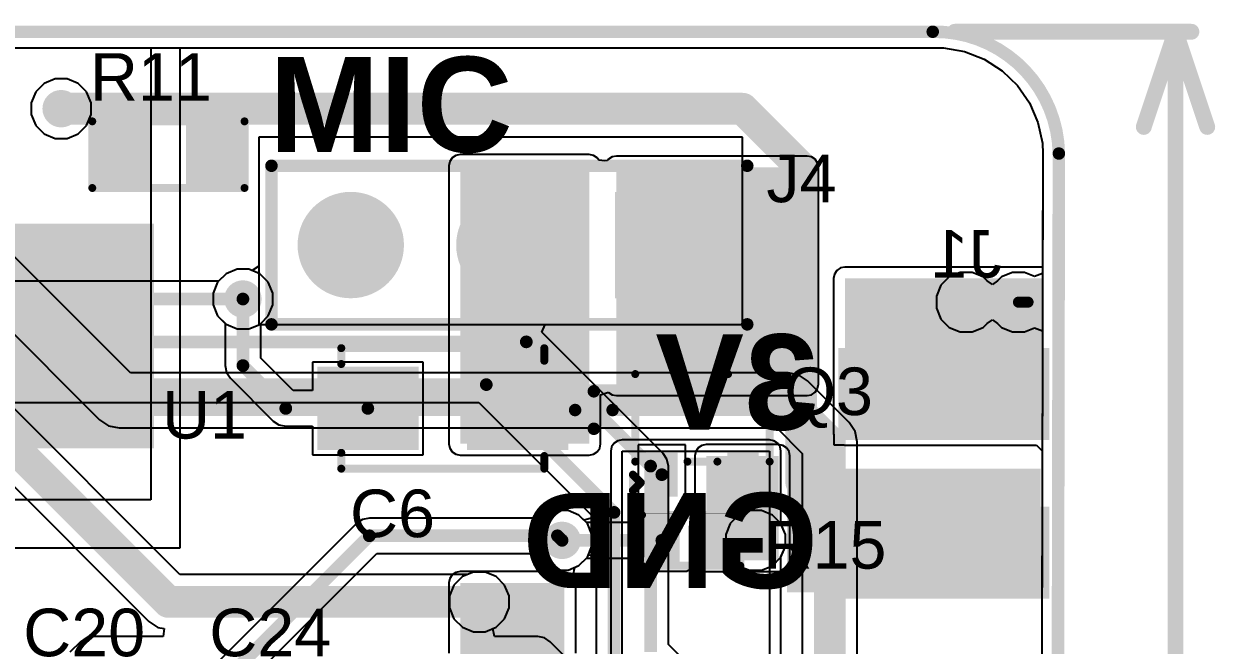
# Model space of a CAD drawing. Header units: inches. Extents: x -3 to 128, y -12 to 41.
# Drawn here: x 108.5 to 127.58, y 29.93 to 39.88 of the extents above; entities that cross this region are included whole.
import ezdxf

# ---------------------------------------------------------------- set-up
doc = ezdxf.new("R2010")
doc.units = ezdxf.units.IN
for name, color, linetype in [('Board Cutout', 216, 'Continuous'), ('Bottom Layer', 5, 'Continuous'), ('Bottom Overlay', 54, 'Continuous'), ('Bottom Paste', 16, 'Continuous'), ('Bottom Solder', 6, 'Continuous'), ('Dimension', 6, 'Continuous'), ('Layer 1', 16, 'Continuous'), ('Layer 2', 76, 'Continuous'), ('Multi-Layer', 9, 'Continuous'), ('Pad Holes', 156, 'Continuous'), ('Top Layer', 1, 'Continuous'), ('Top Overlay', 2, 'Continuous'), ('Top Paste', 8, 'Continuous'), ('Top Solder', 216, 'Continuous'), ('Via Holes', 16, 'Continuous')]:
    doc.layers.add(name, color=color, linetype=linetype)
doc.styles.add('Arial', font='', dxfattribs={"height": 0.2})
doc.styles.add('Arial_Bold', font='', dxfattribs={"height": 0.2})
doc.styles.get('Arial').set_extended_font_data('Arial')
doc.styles.get('Arial_Bold').set_extended_font_data('Arial', bold=True)

msp = doc.modelspace()

# ---------------------------------------------------------------- hatches: boundary and pattern name
at = {"layer": 'Bottom Layer'}
h = msp.add_hatch(color=5, dxfattribs=at)
edge = h.paths.add_edge_path()
edge.add_arc((109.102, 38.518), 0.3, 0, 360)
h = msp.add_hatch(color=5, dxfattribs=at)
edge = h.paths.add_edge_path()
edge.add_arc((113.74, 36.334), 0.75, 0, 360)
h = msp.add_hatch(color=5, dxfattribs=at)
edge = h.paths.add_edge_path()
edge.add_arc((116.28, 36.334), 0.75, 0, 360)
for points in [[(119.57, 35.584), (118.07, 35.584), (118.07, 37.084), (119.57, 37.084)], [(121.653, 33.311), (124.828, 33.311), (124.828, 35.801), (121.653, 35.801)], [(124.828, 34.581), (124.828, 33.311), (121.653, 33.311), (121.653, 34.581)], [(120.725, 30.771), (124.789, 30.771), (124.789, 32.753), (120.725, 32.753)], [(124.828, 32.041), (124.828, 30.771), (121.653, 30.771), (121.653, 32.041)]]:
    msp.add_hatch(color=5, dxfattribs=at).paths.add_polyline_path(points)
h = msp.add_hatch(color=5, dxfattribs=at)
edge = h.paths.add_edge_path()
edge.add_arc((112.013, 35.47), 0.3, 0, 360)
h = msp.add_hatch(color=5, dxfattribs=at)
edge = h.paths.add_edge_path()
edge.add_arc((123.596, 35.42), 0.3, 0, 360)
h = msp.add_hatch(color=5, dxfattribs=at)
edge = h.paths.add_edge_path()
edge.add_arc((124.434, 35.42), 0.3, 0, 360)
h = msp.add_hatch(color=5, dxfattribs=at)
edge = h.paths.add_edge_path()
edge.add_arc((117.124, 31.605), 0.3, 0, 360)
h = msp.add_hatch(color=5, dxfattribs=at)
edge = h.paths.add_edge_path()
edge.add_arc((120.222, 31.604), 0.3, 0, 360)
h = msp.add_hatch(color=5, dxfattribs=at)
edge = h.paths.add_edge_path()
edge.add_arc((115.798, 30.619), 0.3, 0, 360)
at = {"layer": 'Bottom Paste'}
for points in [[(124.828, 34.581), (124.828, 33.311), (121.653, 33.311), (121.653, 34.581)], [(124.828, 32.041), (124.828, 30.771), (121.653, 30.771), (121.653, 32.041)]]:
    msp.add_hatch(color=16, dxfattribs=at).paths.add_polyline_path(points)
at = {"layer": 'Bottom Solder'}
h = msp.add_hatch(color=6, dxfattribs=at)
edge = h.paths.add_edge_path()
edge.add_arc((113.74, 36.334), 0.852, 0, 360)
h = msp.add_hatch(color=6, dxfattribs=at)
edge = h.paths.add_edge_path()
edge.add_arc((116.28, 36.334), 0.852, 0, 360)
for points in [[(119.672, 35.482), (117.969, 35.482), (117.969, 37.186), (119.672, 37.186)], [(124.929, 34.683), (124.929, 33.21), (121.551, 33.21), (121.551, 34.683)], [(124.929, 32.143), (124.929, 30.67), (121.551, 30.67), (121.551, 32.143)]]:
    msp.add_hatch(color=6, dxfattribs=at).paths.add_polyline_path(points)
at = {"layer": 'Layer 1'}
h = msp.add_hatch(color=16, dxfattribs=at)
edge = h.paths.add_edge_path()
edge.add_arc((109.102, 38.518), 0.3, 0, 360)
h = msp.add_hatch(color=16, dxfattribs=at)
edge = h.paths.add_edge_path()
edge.add_arc((113.74, 36.334), 0.75, 0, 360)
h = msp.add_hatch(color=16, dxfattribs=at)
edge = h.paths.add_edge_path()
edge.add_arc((116.28, 36.334), 0.75, 0, 360)
msp.add_hatch(color=16, dxfattribs=at).paths.add_polyline_path([(119.57, 35.584), (118.07, 35.584), (118.07, 37.084), (119.57, 37.084)])
h = msp.add_hatch(color=16, dxfattribs=at)
edge = h.paths.add_edge_path()
edge.add_arc((112.013, 35.47), 0.3, 0, 360)
h = msp.add_hatch(color=16, dxfattribs=at)
edge = h.paths.add_edge_path()
edge.add_arc((123.596, 35.42), 0.3, 0, 360)
h = msp.add_hatch(color=16, dxfattribs=at)
edge = h.paths.add_edge_path()
edge.add_arc((124.434, 35.42), 0.3, 0, 360)
h = msp.add_hatch(color=16, dxfattribs=at)
edge = h.paths.add_edge_path()
edge.add_arc((117.124, 31.605), 0.3, 0, 360)
h = msp.add_hatch(color=16, dxfattribs=at)
edge = h.paths.add_edge_path()
edge.add_arc((120.222, 31.604), 0.3, 0, 360)
h = msp.add_hatch(color=16, dxfattribs=at)
edge = h.paths.add_edge_path()
edge.add_arc((115.798, 30.619), 0.3, 0, 360)
at = {"layer": 'Layer 2'}
h = msp.add_hatch(color=76, dxfattribs=at)
edge = h.paths.add_edge_path()
edge.add_arc((109.102, 38.518), 0.3, 0, 360)
h = msp.add_hatch(color=76, dxfattribs=at)
edge = h.paths.add_edge_path()
edge.add_arc((113.74, 36.334), 0.75, 0, 360)
h = msp.add_hatch(color=76, dxfattribs=at)
edge = h.paths.add_edge_path()
edge.add_arc((116.28, 36.334), 0.75, 0, 360)
msp.add_hatch(color=76, dxfattribs=at).paths.add_polyline_path([(119.57, 35.584), (118.07, 35.584), (118.07, 37.084), (119.57, 37.084)])
h = msp.add_hatch(color=76, dxfattribs=at)
edge = h.paths.add_edge_path()
edge.add_arc((112.013, 35.47), 0.3, 0, 360)
h = msp.add_hatch(color=76, dxfattribs=at)
edge = h.paths.add_edge_path()
edge.add_arc((123.596, 35.42), 0.3, 0, 360)
h = msp.add_hatch(color=76, dxfattribs=at)
edge = h.paths.add_edge_path()
edge.add_arc((124.434, 35.42), 0.3, 0, 360)
h = msp.add_hatch(color=76, dxfattribs=at)
edge = h.paths.add_edge_path()
edge.add_arc((117.124, 31.605), 0.3, 0, 360)
h = msp.add_hatch(color=76, dxfattribs=at)
edge = h.paths.add_edge_path()
edge.add_arc((120.222, 31.604), 0.3, 0, 360)
h = msp.add_hatch(color=76, dxfattribs=at)
edge = h.paths.add_edge_path()
edge.add_arc((115.798, 30.619), 0.3, 0, 360)
at = {"layer": 'Multi-Layer'}
h = msp.add_hatch(color=9, dxfattribs=at)
edge = h.paths.add_edge_path()
edge.add_arc((113.74, 36.334), 0.75, 0, 360)
h = msp.add_hatch(color=9, dxfattribs=at)
edge = h.paths.add_edge_path()
edge.add_arc((116.28, 36.334), 0.75, 0, 360)
msp.add_hatch(color=9, dxfattribs=at).paths.add_polyline_path([(119.57, 35.584), (118.07, 35.584), (118.07, 37.084), (119.57, 37.084)])
at = {"layer": 'Pad Holes'}
h = msp.add_hatch(color=7, dxfattribs=at)
edge = h.paths.add_edge_path()
edge.add_arc((113.74, 36.334), 0.45, 0, 360)
h = msp.add_hatch(color=7, dxfattribs=at)
edge = h.paths.add_edge_path()
edge.add_arc((116.28, 36.334), 0.45, 0, 360)
h = msp.add_hatch(color=7, dxfattribs=at)
edge = h.paths.add_edge_path()
edge.add_arc((118.82, 36.334), 0.45, 0, 360)
at = {"layer": 'Top Layer'}
h = msp.add_hatch(color=1, dxfattribs=at)
edge = h.paths.add_edge_path()
edge.add_arc((109.102, 38.518), 0.3, 0, 360)
for points in [[(110.438, 38.226), (110.438, 37.337), (109.676, 37.337), (109.676, 38.226)], [(111.962, 38.226), (111.962, 37.337), (111.2, 37.337), (111.2, 38.226)], [(115.493, 33.153), (117.56, 33.153), (117.56, 37.604), (115.493, 37.604)], [(117.994, 34.104), (121.048, 34.104), (121.048, 37.579), (117.994, 37.579)], [(119.57, 35.584), (118.07, 35.584), (118.07, 37.084), (119.57, 37.084)], [(108.338, 33.129), (108.338, 36.629), (110.538, 36.629), (110.538, 33.129)], [(119.572, 34.777), (119.572, 34.177), (119.172, 34.177), (119.172, 34.777)], [(114.724, 33.153), (113.304, 33.153), (113.304, 34.283), (114.724, 34.283)], [(117.124, 33.153), (115.704, 33.153), (115.704, 34.283), (117.124, 34.283)], [(118.922, 32.957), (118.922, 32.357), (118.522, 32.357), (118.522, 32.957)], [(119.433, 31.287), (120.591, 31.287), (120.591, 32.957), (119.433, 32.957)], [(120.222, 32.957), (120.222, 32.357), (119.822, 32.357), (119.822, 32.957)], [(118.951, 31.922), (118.951, 31.287), (118.493, 31.287), (118.493, 31.922)], [(119.89, 31.922), (119.89, 31.287), (119.433, 31.287), (119.433, 31.922)], [(115.493, 28.847), (117.161, 28.847), (117.161, 30.923), (115.493, 30.923)]]:
    msp.add_hatch(color=1, dxfattribs=at).paths.add_polyline_path(points)
h = msp.add_hatch(color=1, dxfattribs=at)
edge = h.paths.add_edge_path()
edge.add_arc((113.74, 36.334), 0.75, 0, 360)
h = msp.add_hatch(color=1, dxfattribs=at)
edge = h.paths.add_edge_path()
edge.add_arc((116.28, 36.334), 0.75, 0, 360)
h = msp.add_hatch(color=1, dxfattribs=at)
edge = h.paths.add_edge_path()
edge.add_arc((112.013, 35.47), 0.3, 0, 360)
h = msp.add_hatch(color=1, dxfattribs=at)
edge = h.paths.add_edge_path()
edge.add_arc((123.596, 35.42), 0.3, 0, 360)
h = msp.add_hatch(color=1, dxfattribs=at)
edge = h.paths.add_edge_path()
edge.add_arc((124.434, 35.42), 0.3, 0, 360)
h = msp.add_hatch(color=1, dxfattribs=at)
edge = h.paths.add_edge_path()
edge.add_arc((117.124, 31.605), 0.3, 0, 360)
h = msp.add_hatch(color=1, dxfattribs=at)
edge = h.paths.add_edge_path()
edge.add_arc((120.222, 31.604), 0.3, 0, 360)
h = msp.add_hatch(color=1, dxfattribs=at)
edge = h.paths.add_edge_path()
edge.add_arc((115.798, 30.619), 0.3, 0, 360)
at = {"layer": 'Top Paste'}
for points in [[(110.438, 38.226), (110.438, 37.337), (109.676, 37.337), (109.676, 38.226)], [(111.962, 38.226), (111.962, 37.337), (111.2, 37.337), (111.2, 38.226)], [(108.338, 33.129), (108.338, 36.629), (110.538, 36.629), (110.538, 33.129)], [(119.572, 34.777), (119.572, 34.177), (119.172, 34.177), (119.172, 34.777)], [(114.724, 33.153), (113.304, 33.153), (113.304, 34.283), (114.724, 34.283)], [(117.124, 33.153), (115.704, 33.153), (115.704, 34.283), (117.124, 34.283)], [(118.922, 32.957), (118.922, 32.357), (118.522, 32.357), (118.522, 32.957)], [(120.222, 32.957), (120.222, 32.357), (119.822, 32.357), (119.822, 32.957)], [(118.951, 31.922), (118.951, 31.287), (118.493, 31.287), (118.493, 31.922)], [(119.89, 31.922), (119.89, 31.287), (119.433, 31.287), (119.433, 31.922)]]:
    msp.add_hatch(color=8, dxfattribs=at).paths.add_polyline_path(points)
at = {"layer": 'Top Solder'}
for points in [[(110.54, 38.328), (110.54, 37.236), (109.575, 37.236), (109.575, 38.328)], [(112.064, 38.328), (112.064, 37.236), (111.099, 37.236), (111.099, 38.328)], [(119.672, 35.482), (117.969, 35.482), (117.969, 37.186), (119.672, 37.186)], [(108.288, 33.078), (108.288, 36.679), (110.589, 36.679), (110.589, 33.078)], [(119.623, 34.828), (119.623, 34.126), (119.121, 34.126), (119.121, 34.828)], [(114.825, 33.051), (113.202, 33.051), (113.202, 34.384), (114.825, 34.384)], [(117.225, 33.051), (115.602, 33.051), (115.602, 34.384), (117.225, 34.384)], [(118.973, 33.008), (118.973, 32.306), (118.471, 32.306), (118.471, 33.008)], [(120.273, 33.008), (120.273, 32.306), (119.771, 32.306), (119.771, 33.008)], [(119.006, 31.977), (119.006, 31.232), (118.438, 31.232), (118.438, 31.977)], [(119.945, 31.977), (119.945, 31.232), (119.378, 31.232), (119.378, 31.977)]]:
    msp.add_hatch(color=216, dxfattribs=at).paths.add_polyline_path(points)
h = msp.add_hatch(color=216, dxfattribs=at)
edge = h.paths.add_edge_path()
edge.add_arc((113.74, 36.334), 0.852, 0, 360)
h = msp.add_hatch(color=216, dxfattribs=at)
edge = h.paths.add_edge_path()
edge.add_arc((116.28, 36.334), 0.852, 0, 360)
at = {"layer": 'Via Holes'}
h = msp.add_hatch(color=7, dxfattribs=at)
edge = h.paths.add_edge_path()
edge.add_arc((109.102, 38.518), 0.15, 0, 360)
h = msp.add_hatch(color=7, dxfattribs=at)
edge = h.paths.add_edge_path()
edge.add_arc((112.013, 35.47), 0.15, 0, 360)
h = msp.add_hatch(color=7, dxfattribs=at)
edge = h.paths.add_edge_path()
edge.add_arc((123.596, 35.42), 0.15, 0, 360)
h = msp.add_hatch(color=7, dxfattribs=at)
edge = h.paths.add_edge_path()
edge.add_arc((124.434, 35.42), 0.15, 0, 360)
h = msp.add_hatch(color=7, dxfattribs=at)
edge = h.paths.add_edge_path()
edge.add_arc((117.124, 31.605), 0.15, 0, 360)
h = msp.add_hatch(color=7, dxfattribs=at)
edge = h.paths.add_edge_path()
edge.add_arc((120.222, 31.604), 0.15, 0, 360)
h = msp.add_hatch(color=7, dxfattribs=at)
edge = h.paths.add_edge_path()
edge.add_arc((115.798, 30.619), 0.15, 0, 360)

# ---------------------------------------------------------------- linework, layer by layer
at = {"layer": 'Board Cutout'}
for points in [[(92.543, 39.75, 0.2, 0.2, 0), (123.06, 39.75, 0.2, 0.2, 0)], [(123.06, 39.75, 0.2, 0.2, -0.414214), (125.08, 37.8, 0.2, 0.2, 0)], [(125.001, -6.3, 0.2, 0.2, 0), (125.08, 37.8, 0.2, 0.2, 0)]]:
    msp.add_lwpolyline(points, format="xyseb", dxfattribs=at)
for points in [[(123.01, 39.75, 0.1, 0.1, 1), (123.11, 39.75, 0.1, 0.1, 1)], [(123.01, 39.75, 0.1, 0.1, 1), (123.11, 39.75, 0.1, 0.1, 1)], [(125.03, 37.8, 0.1, 0.1, 1), (125.13, 37.8, 0.1, 0.1, 1)], [(125.03, 37.8, 0.1, 0.1, 1), (125.13, 37.8, 0.1, 0.1, 1)]]:
    msp.add_lwpolyline(points, format="xyseb", close=True, dxfattribs=at)
at = {"layer": 'Bottom Layer'}
for p, q in [((92.65, 39.491), (123.06, 39.491)), ((123.06, 39.491), (123.062, 39.492)), ((123.062, 39.492), (123.065, 39.491)), ((123.065, 39.491), (123.235, 39.494)), ((123.235, 39.494), (123.569, 39.434)), ((123.569, 39.434), (123.886, 39.309)), ((123.886, 39.309), (124.172, 39.125)), ((124.172, 39.125), (124.417, 38.889)), ((124.417, 38.889), (124.61, 38.61)), ((124.61, 38.61), (124.746, 38.298)), ((124.746, 38.298), (124.818, 37.965)), ((120.014, 38.063), (112.267, 38.061)), ((120.014, 38.063), (112.267, 38.061)), ((112.267, 38.061), (112.267, 35.064)), ((112.267, 38.061), (112.267, 35.997)), ((120.014, 35.064), (120.014, 38.063)), ((120.014, 35.064), (120.014, 38.063)), ((124.818, 37.965), (124.821, 37.798)), ((124.821, 37.798), (124.818, 35.982)), ((111.743, 35.875), (111.622, 35.755)), ((111.918, 35.948), (111.743, 35.875)), ((112.108, 35.948), (111.918, 35.948)), ((112.162, 35.926), (112.108, 35.948)), ((112.267, 35.997), (112.162, 35.926)), ((121.485, 35.87), (121.471, 35.801)), ((121.524, 35.929), (121.485, 35.87)), ((121.583, 35.968), (121.524, 35.929)), ((121.653, 35.982), (121.583, 35.968)), ((124.818, 35.982), (121.653, 35.982)), ((111.622, 35.755), (100.636, 35.755)), ((121.471, 35.801), (121.471, 33.311)), ((112.267, 35.064), (120.014, 35.064)), ((116.801, 34.937), (116.854, 35.064)), ((118.743, 32.996), (116.801, 34.937)), ((116.854, 35.064), (120.014, 35.064)), ((103.578, 33.814), (115.792, 33.814)), ((115.792, 33.814), (117.624, 31.982)), ((121.471, 33.311), (121.475, 33.294)), ((121.475, 33.294), (121.475, 33.134)), ((121.475, 33.134), (121.635, 33.134)), ((121.635, 33.134), (121.653, 33.13)), ((121.653, 33.13), (124.723, 33.13)), ((124.723, 33.13), (124.813, 33.04)), ((124.813, 33.04), (124.807, 29.679)), ((118.804, 32.903), (118.743, 32.996)), ((118.743, 32.996), (118.743, 32.996)), ((118.826, 32.794), (118.804, 32.903)), ((118.826, 29.935), (118.826, 32.794)), ((118.826, 32.794), (118.826, 32.794)), ((117.029, 32.082), (116.853, 32.01)), ((117.219, 32.082), (117.029, 32.082)), ((117.394, 32.01), (117.219, 32.082)), ((120.127, 32.082), (119.951, 32.009)), ((120.317, 32.082), (120.127, 32.082)), ((120.493, 32.009), (120.317, 32.082)), ((113.836, 31.88), (107.953, 25.996)), ((113.929, 31.941), (113.836, 31.88)), ((114.038, 31.963), (113.929, 31.941)), ((116.807, 31.963), (114.038, 31.963)), ((114.038, 31.963), (114.038, 31.963)), ((116.853, 32.01), (116.807, 31.963)), ((117.475, 31.929), (117.394, 32.01)), ((117.619, 31.965), (117.475, 31.929)), ((117.624, 31.982), (117.619, 31.965)), ((119.817, 31.875), (119.744, 31.699)), ((119.951, 32.009), (119.817, 31.875)), ((120.627, 31.875), (120.493, 32.009)), ((120.7, 31.699), (120.627, 31.875)), ((119.744, 31.699), (119.744, 31.509)), ((120.7, 31.509), (120.7, 31.699)), ((119.744, 31.509), (119.817, 31.334)), ((120.627, 31.334), (120.7, 31.509)), ((108.439, 25.677), (114.156, 31.393)), ((114.156, 31.393), (116.694, 31.393)), ((116.694, 31.393), (116.719, 31.334)), ((116.719, 31.334), (116.853, 31.2)), ((117.394, 31.2), (117.529, 31.334)), ((117.529, 31.334), (117.545, 31.372)), ((117.545, 31.372), (117.672, 31.347)), ((117.672, 31.347), (117.672, 26.753)), ((119.817, 31.334), (119.951, 31.199)), ((120.493, 31.199), (120.627, 31.334)), ((116.853, 31.2), (117.029, 31.127)), ((117.029, 31.127), (117.219, 31.127)), ((117.219, 31.127), (117.394, 31.2)), ((119.951, 31.199), (120.127, 31.127)), ((120.127, 31.127), (120.317, 31.127)), ((120.317, 31.127), (120.493, 31.199)), ((115.527, 31.024), (115.393, 30.89)), ((115.703, 31.097), (115.527, 31.024)), ((115.893, 31.097), (115.703, 31.097)), ((116.069, 31.024), (115.893, 31.097)), ((116.203, 30.89), (116.069, 31.024)), ((115.393, 30.89), (115.32, 30.714)), ((116.276, 30.714), (116.203, 30.89)), ((115.32, 30.714), (115.32, 30.524)), ((116.276, 30.524), (116.276, 30.714)), ((115.32, 30.524), (115.393, 30.348)), ((115.393, 30.348), (115.527, 30.214)), ((116.069, 30.214), (116.203, 30.348)), ((116.203, 30.348), (116.276, 30.524)), ((115.527, 30.214), (115.703, 30.141)), ((115.893, 30.141), (116.069, 30.214)), ((115.703, 30.141), (115.893, 30.141)), ((119.609, 29.151), (118.826, 29.935))]:
    msp.add_line(p, q, dxfattribs=at)
for points in [[(109.102, 38.518, 0.508, 0.508, 0), (120.014, 38.518, 0.508, 0.508, 0)], [(120.014, 38.518, 0.508, 0.508, 0), (120.954, 37.579, 0.508, 0.508, 0)], [(120.954, 32.537, 0.508, 0.508, 0), (120.954, 37.579, 0.508, 0.508, 0)], [(100.636, 35.47, 0.203, 0.203, 0), (112.013, 35.47, 0.203, 0.203, 0)], [(124.434, 35.42, 0.178, 0.178, 0), (124.586, 35.42, 0.178, 0.178, 0)], [(101.211, 34.784, 0.203, 0.203, 0), (116.551, 34.784, 0.203, 0.203, 0)], [(116.551, 34.784, 0.203, 0.203, 0), (118.541, 32.794, 0.203, 0.203, 0)], [(103.46, 34.099, 0.203, 0.203, 0), (115.91, 34.099, 0.203, 0.203, 0)], [(115.91, 34.099, 0.203, 0.203, 0), (117.957, 32.053, 0.203, 0.203, 0)], [(118.541, 29.817, 0.203, 0.203, 0), (118.541, 32.794, 0.203, 0.203, 0)], [(120.954, 32.537, 0.508, 0.508, 0), (122.085, 31.406, 0.508, 0.508, 0)], [(117.957, 26.753, 0.203, 0.203, 0), (117.957, 32.053, 0.203, 0.203, 0)], [(108.154, 25.795, 0.203, 0.203, 0), (114.038, 31.678, 0.203, 0.203, 0)], [(114.038, 31.678, 0.203, 0.203, 0), (117.05, 31.678, 0.203, 0.203, 0)], [(117.05, 31.678, 0.203, 0.203, 0), (117.124, 31.605, 0.203, 0.203, 0)], [(122.085, 31.406, 0.508, 0.508, 0), (123.24, 31.406, 0.508, 0.508, 0)]]:
    msp.add_lwpolyline(points, format="xyseb", dxfattribs=at)
for points in [[(108.975, 38.518, 0.254, 0.254, 1), (109.229, 38.518, 0.254, 0.254, 1)], [(119.887, 38.518, 0.254, 0.254, 1), (120.141, 38.518, 0.254, 0.254, 1)], [(119.887, 38.518, 0.254, 0.254, 1), (120.141, 38.518, 0.254, 0.254, 1)], [(120.827, 37.579, 0.254, 0.254, 1), (121.081, 37.579, 0.254, 0.254, 1)], [(120.827, 37.579, 0.254, 0.254, 1), (121.081, 37.579, 0.254, 0.254, 1)], [(111.962, 35.47, 0.102, 0.102, 1), (112.064, 35.47, 0.102, 0.102, 1)], [(124.389, 35.42, 0.0889, 0.0889, 1), (124.478, 35.42, 0.0889, 0.0889, 1)], [(124.542, 35.42, 0.0889, 0.0889, 1), (124.631, 35.42, 0.0889, 0.0889, 1)], [(116.5, 34.784, 0.102, 0.102, 1), (116.602, 34.784, 0.102, 0.102, 1)], [(116.5, 34.784, 0.102, 0.102, 1), (116.602, 34.784, 0.102, 0.102, 1)], [(115.86, 34.099, 0.102, 0.102, 1), (115.961, 34.099, 0.102, 0.102, 1)], [(115.86, 34.099, 0.102, 0.102, 1), (115.961, 34.099, 0.102, 0.102, 1)], [(118.49, 32.794, 0.102, 0.102, 1), (118.592, 32.794, 0.102, 0.102, 1)], [(118.49, 32.794, 0.102, 0.102, 1), (118.592, 32.794, 0.102, 0.102, 1)], [(120.827, 32.537, 0.254, 0.254, 1), (121.081, 32.537, 0.254, 0.254, 1)], [(120.827, 32.537, 0.254, 0.254, 1), (121.081, 32.537, 0.254, 0.254, 1)], [(117.906, 32.053, 0.102, 0.102, 1), (118.007, 32.053, 0.102, 0.102, 1)], [(117.906, 32.053, 0.102, 0.102, 1), (118.007, 32.053, 0.102, 0.102, 1)], [(113.987, 31.678, 0.102, 0.102, 1), (114.089, 31.678, 0.102, 0.102, 1)], [(113.987, 31.678, 0.102, 0.102, 1), (114.089, 31.678, 0.102, 0.102, 1)], [(116.999, 31.678, 0.102, 0.102, 1), (117.101, 31.678, 0.102, 0.102, 1)], [(116.999, 31.678, 0.102, 0.102, 1), (117.101, 31.678, 0.102, 0.102, 1)], [(117.073, 31.605, 0.102, 0.102, 1), (117.174, 31.605, 0.102, 0.102, 1)], [(121.958, 31.406, 0.254, 0.254, 1), (122.212, 31.406, 0.254, 0.254, 1)], [(121.958, 31.406, 0.254, 0.254, 1), (122.212, 31.406, 0.254, 0.254, 1)], [(123.113, 31.406, 0.254, 0.254, 1), (123.367, 31.406, 0.254, 0.254, 1)]]:
    msp.add_lwpolyline(points, format="xyseb", close=True, dxfattribs=at)
at = {"layer": 'Dimension'}
for points in [[(123.414, 39.75, 0.254, 0.254, 0), (127.202, 39.75, 0.254, 0.254, 0)], [(126.44, 38.226, 0.254, 0.254, 0), (126.948, 39.75, 0.254, 0.254, 0)], [(126.948, 22.606, 0.254, 0.254, 0), (126.948, 39.75, 0.254, 0.254, 0)], [(126.948, 39.75, 0.254, 0.254, 0), (127.456, 38.226, 0.254, 0.254, 0)]]:
    msp.add_lwpolyline(points, format="xyseb", dxfattribs=at)
for points in [[(123.351, 39.75, 0.127, 0.127, 1), (123.478, 39.75, 0.127, 0.127, 1)], [(126.885, 39.75, 0.127, 0.127, 1), (127.012, 39.75, 0.127, 0.127, 1)], [(126.885, 39.75, 0.127, 0.127, 1), (127.012, 39.75, 0.127, 0.127, 1)], [(126.885, 39.75, 0.127, 0.127, 1), (127.012, 39.75, 0.127, 0.127, 1)], [(127.139, 39.75, 0.127, 0.127, 1), (127.266, 39.75, 0.127, 0.127, 1)], [(126.377, 38.226, 0.127, 0.127, 1), (126.504, 38.226, 0.127, 0.127, 1)], [(127.393, 38.226, 0.127, 0.127, 1), (127.52, 38.226, 0.127, 0.127, 1)]]:
    msp.add_lwpolyline(points, format="xyseb", close=True, dxfattribs=at)
at = {"layer": 'Layer 1'}
for p, q in [((92.65, 39.491), (123.06, 39.491)), ((123.06, 39.491), (123.062, 39.492)), ((123.062, 39.492), (123.065, 39.491)), ((123.065, 39.491), (123.235, 39.494)), ((123.235, 39.494), (123.569, 39.434)), ((123.569, 39.434), (123.886, 39.309)), ((123.886, 39.309), (124.172, 39.125)), ((124.172, 39.125), (124.417, 38.889)), ((124.417, 38.889), (124.61, 38.61)), ((124.61, 38.61), (124.746, 38.298)), ((124.746, 38.298), (124.818, 37.965)), ((120.014, 38.063), (112.267, 38.061)), ((120.014, 38.063), (112.267, 38.061)), ((112.267, 38.061), (112.267, 35.064)), ((112.267, 38.061), (112.267, 35.997)), ((120.014, 35.064), (120.014, 38.063)), ((120.014, 35.064), (120.014, 38.063)), ((124.818, 37.965), (124.821, 37.798)), ((124.821, 37.798), (124.818, 35.877)), ((111.743, 35.875), (111.608, 35.741)), ((111.918, 35.948), (111.743, 35.875)), ((112.108, 35.948), (111.918, 35.948)), ((112.162, 35.926), (112.108, 35.948)), ((112.267, 35.997), (112.162, 35.926)), ((123.501, 35.897), (123.325, 35.825)), ((123.691, 35.897), (123.501, 35.897)), ((123.866, 35.825), (123.691, 35.897)), ((124.339, 35.897), (124.163, 35.825)), ((124.529, 35.897), (124.339, 35.897)), ((124.691, 35.83), (124.529, 35.897)), ((124.818, 35.877), (124.691, 35.83)), ((111.608, 35.741), (111.535, 35.565)), ((123.191, 35.69), (123.118, 35.515)), ((123.325, 35.825), (123.191, 35.69)), ((123.932, 35.759), (123.866, 35.825)), ((124.015, 35.7), (123.932, 35.759)), ((124.098, 35.759), (124.015, 35.7)), ((124.163, 35.825), (124.098, 35.759)), ((111.535, 35.565), (111.535, 35.375)), ((123.118, 35.515), (123.118, 35.325)), ((111.535, 35.375), (111.608, 35.2)), ((123.118, 35.325), (123.191, 35.149)), ((111.608, 35.2), (111.743, 35.065)), ((123.191, 35.149), (123.325, 35.014)), ((123.932, 35.08), (124.015, 35.139)), ((124.015, 35.139), (124.098, 35.08)), ((111.743, 35.065), (111.918, 34.993)), ((111.918, 34.993), (112.108, 34.993)), ((112.108, 34.993), (112.281, 35.064)), ((112.267, 35.064), (120.014, 35.064)), ((112.281, 35.064), (120.014, 35.064)), ((123.325, 35.014), (123.501, 34.942)), ((123.501, 34.942), (123.691, 34.942)), ((123.691, 34.942), (123.866, 35.014)), ((123.866, 35.014), (123.932, 35.08)), ((124.098, 35.08), (124.163, 35.014)), ((124.163, 35.014), (124.339, 34.942)), ((124.339, 34.942), (124.529, 34.942)), ((124.529, 34.942), (124.689, 35.008)), ((124.689, 35.008), (124.816, 34.96)), ((124.816, 34.96), (124.742, -6.297)), ((117.029, 32.082), (116.853, 32.01)), ((117.219, 32.082), (117.029, 32.082)), ((117.394, 32.01), (117.219, 32.082)), ((120.127, 32.082), (119.951, 32.009)), ((120.317, 32.082), (120.127, 32.082)), ((120.493, 32.009), (120.317, 32.082)), ((116.719, 31.875), (116.646, 31.7)), ((116.853, 32.01), (116.719, 31.875)), ((117.529, 31.875), (117.394, 32.01)), ((117.601, 31.7), (117.529, 31.875)), ((119.817, 31.875), (119.744, 31.699)), ((119.951, 32.009), (119.817, 31.875)), ((120.627, 31.875), (120.493, 32.009)), ((120.7, 31.699), (120.627, 31.875)), ((116.646, 31.7), (116.646, 31.51)), ((117.601, 31.51), (117.601, 31.7)), ((119.744, 31.699), (119.744, 31.509)), ((120.7, 31.509), (120.7, 31.699)), ((116.646, 31.51), (116.719, 31.334)), ((117.529, 31.334), (117.601, 31.51)), ((119.744, 31.509), (119.817, 31.334)), ((120.627, 31.334), (120.7, 31.509)), ((116.719, 31.334), (116.853, 31.2)), ((117.394, 31.2), (117.529, 31.334)), ((119.817, 31.334), (119.951, 31.199)), ((120.493, 31.199), (120.627, 31.334)), ((116.853, 31.2), (117.029, 31.127)), ((117.029, 31.127), (117.219, 31.127)), ((117.219, 31.127), (117.394, 31.2)), ((119.951, 31.199), (120.127, 31.127)), ((120.127, 31.127), (120.317, 31.127)), ((120.317, 31.127), (120.493, 31.199)), ((115.527, 31.024), (115.393, 30.89)), ((115.703, 31.097), (115.527, 31.024)), ((115.893, 31.097), (115.703, 31.097)), ((116.069, 31.024), (115.893, 31.097)), ((116.203, 30.89), (116.069, 31.024)), ((115.393, 30.89), (115.32, 30.714)), ((116.276, 30.714), (116.203, 30.89)), ((115.32, 30.714), (115.32, 30.524)), ((116.276, 30.524), (116.276, 30.714)), ((115.32, 30.524), (115.393, 30.348)), ((115.393, 30.348), (115.527, 30.214)), ((116.069, 30.214), (116.203, 30.348)), ((116.203, 30.348), (116.276, 30.524)), ((115.527, 30.214), (115.703, 30.141)), ((115.893, 30.141), (116.069, 30.214)), ((115.703, 30.141), (115.893, 30.141))]:
    msp.add_line(p, q, dxfattribs=at)
at = {"layer": 'Layer 2'}
for p, q in [((92.65, 39.491), (123.06, 39.491)), ((123.06, 39.491), (123.062, 39.492)), ((123.062, 39.492), (123.065, 39.491)), ((123.065, 39.491), (123.235, 39.494)), ((123.235, 39.494), (123.569, 39.434)), ((123.569, 39.434), (123.886, 39.309)), ((123.886, 39.309), (124.172, 39.125)), ((124.172, 39.125), (124.417, 38.889)), ((108.832, 38.923), (108.697, 38.789)), ((109.007, 38.996), (108.832, 38.923)), ((109.197, 38.996), (109.007, 38.996)), ((109.373, 38.923), (109.197, 38.996)), ((109.507, 38.789), (109.373, 38.923)), ((108.697, 38.789), (108.624, 38.613)), ((109.58, 38.613), (109.507, 38.789)), ((124.417, 38.889), (124.61, 38.61)), ((108.624, 38.613), (108.624, 38.423)), ((109.58, 38.423), (109.58, 38.613)), ((124.61, 38.61), (124.746, 38.298)), ((108.624, 38.423), (108.697, 38.248)), ((109.507, 38.248), (109.58, 38.423)), ((108.697, 38.248), (108.832, 38.113)), ((109.373, 38.113), (109.507, 38.248)), ((124.746, 38.298), (124.818, 37.965)), ((108.832, 38.113), (109.007, 38.041)), ((109.007, 38.041), (109.197, 38.041)), ((109.197, 38.041), (109.373, 38.113)), ((120.014, 38.063), (112.267, 38.061)), ((120.014, 38.063), (112.267, 38.061)), ((112.267, 38.061), (112.267, 35.064)), ((112.267, 38.061), (112.267, 35.997)), ((120.014, 35.064), (120.014, 38.063)), ((120.014, 35.064), (120.014, 38.063)), ((124.821, 37.798), (124.744, -5.119)), ((124.818, 37.965), (124.821, 37.798)), ((110.211, 34.288), (107.952, 36.547)), ((107.2, 36.054), (109.718, 33.537)), ((111.743, 35.875), (111.608, 35.741)), ((111.918, 35.948), (111.743, 35.875)), ((112.108, 35.948), (111.918, 35.948)), ((112.162, 35.926), (112.108, 35.948)), ((112.267, 35.997), (112.162, 35.926)), ((111.608, 35.741), (111.535, 35.565)), ((111.535, 35.565), (111.535, 35.375)), ((111.535, 35.375), (111.608, 35.2)), ((111.608, 35.2), (111.743, 35.065)), ((111.743, 35.065), (111.918, 34.993)), ((111.918, 34.993), (112.108, 34.993)), ((112.108, 34.993), (112.281, 35.064)), ((112.267, 35.064), (120.014, 35.064)), ((112.281, 35.064), (120.014, 35.064)), ((111.002, 31.059), (107.621, 34.44)), ((120.744, 34.288), (110.211, 34.288)), ((120.913, 34.255), (120.744, 34.288)), ((121.056, 34.159), (120.913, 34.255)), ((121.723, 33.492), (121.056, 34.159)), ((107.128, 33.688), (110.508, 30.308)), ((109.718, 33.537), (109.861, 33.441)), ((109.861, 33.441), (110.029, 33.408)), ((110.029, 33.408), (110.029, 33.408)), ((110.029, 33.408), (120.562, 33.408)), ((120.562, 33.408), (120.971, 32.998)), ((121.818, 33.349), (121.723, 33.492)), ((118.015, 33.199), (117.956, 33.16)), ((118.084, 33.213), (118.015, 33.199)), ((120.448, 33.213), (118.084, 33.213)), ((120.518, 33.199), (120.448, 33.213)), ((120.576, 33.16), (120.518, 33.199)), ((121.852, 33.181), (121.818, 33.349)), ((117.916, 33.101), (117.903, 33.032)), ((117.903, 33.032), (117.903, 29.17)), ((117.956, 33.16), (117.916, 33.101)), ((118.084, 25.816), (118.084, 33.032)), ((118.084, 33.032), (120.448, 33.032)), ((120.448, 33.032), (120.448, 28.341)), ((120.616, 33.101), (120.576, 33.16)), ((120.63, 33.032), (120.616, 33.101)), ((120.63, 31.869), (120.63, 33.032)), ((121.852, 28.682), (121.852, 33.181)), ((120.971, 32.998), (120.971, 28.864)), ((117.029, 32.082), (116.853, 32.01)), ((117.219, 32.082), (117.029, 32.082)), ((117.394, 32.01), (117.219, 32.082)), ((116.719, 31.875), (116.646, 31.7)), ((116.853, 32.01), (116.719, 31.875)), ((117.529, 31.875), (117.394, 32.01)), ((117.601, 31.7), (117.529, 31.875)), ((120.7, 31.699), (120.63, 31.869)), ((116.646, 31.7), (116.646, 31.51)), ((117.601, 31.51), (117.601, 31.7)), ((120.7, 31.509), (120.7, 31.699)), ((116.646, 31.51), (116.719, 31.334)), ((117.529, 31.334), (117.601, 31.51)), ((120.63, 31.34), (120.7, 31.509)), ((116.719, 31.334), (116.853, 31.2)), ((117.394, 31.2), (117.529, 31.334)), ((120.63, 28.688), (120.63, 31.34)), ((116.853, 31.2), (117.029, 31.127)), ((117.029, 31.127), (117.219, 31.127)), ((117.219, 31.127), (117.394, 31.2)), ((115.612, 31.059), (111.002, 31.059)), ((115.703, 31.097), (115.612, 31.059)), ((115.893, 31.097), (115.703, 31.097)), ((116.069, 31.024), (115.893, 31.097)), ((116.203, 30.89), (116.069, 31.024)), ((116.276, 30.714), (116.203, 30.89)), ((116.276, 30.524), (116.276, 30.714)), ((116.069, 30.214), (116.203, 30.348)), ((116.203, 30.348), (116.276, 30.524)), ((110.508, 30.308), (110.651, 30.212)), ((110.651, 30.212), (110.75, 30.193)), ((110.75, 30.193), (110.737, 30.066)), ((116.017, 30.193), (116.069, 30.214)), ((116.042, 30.066), (116.017, 30.193)), ((109.412, 29.982), (109.243, 29.813)), ((109.505, 30.044), (109.412, 29.982)), ((109.412, 29.982), (109.412, 29.982)), ((109.614, 30.066), (109.505, 30.044)), ((110.737, 30.066), (109.614, 30.066)), ((109.614, 30.066), (109.614, 30.066)), ((116.735, 30.066), (116.042, 30.066)), ((116.844, 30.044), (116.735, 30.066)), ((116.735, 30.066), (116.735, 30.066)), ((116.936, 29.982), (116.844, 30.044)), ((117.718, 29.2), (116.936, 29.982))]:
    msp.add_line(p, q, dxfattribs=at)
for points in [[(107.512, 36.365, 0.508, 0.508, 0), (110.029, 33.848, 0.508, 0.508, 0)], [(107.31, 34.128, 0.508, 0.508, 0), (110.82, 30.619, 0.508, 0.508, 0)], [(110.029, 33.848, 0.508, 0.508, 0), (120.744, 33.848, 0.508, 0.508, 0)], [(120.744, 33.848, 0.508, 0.508, 0), (121.411, 33.181, 0.508, 0.508, 0)], [(121.411, 28.682, 0.508, 0.508, 0), (121.411, 33.181, 0.508, 0.508, 0)], [(110.82, 30.619, 0.508, 0.508, 0), (115.798, 30.619, 0.508, 0.508, 0)]]:
    msp.add_lwpolyline(points, format="xyseb", dxfattribs=at)
for points in [[(109.902, 33.848, 0.254, 0.254, 1), (110.156, 33.848, 0.254, 0.254, 1)], [(109.902, 33.848, 0.254, 0.254, 1), (110.156, 33.848, 0.254, 0.254, 1)], [(120.617, 33.848, 0.254, 0.254, 1), (120.871, 33.848, 0.254, 0.254, 1)], [(120.617, 33.848, 0.254, 0.254, 1), (120.871, 33.848, 0.254, 0.254, 1)], [(121.284, 33.181, 0.254, 0.254, 1), (121.538, 33.181, 0.254, 0.254, 1)], [(121.284, 33.181, 0.254, 0.254, 1), (121.538, 33.181, 0.254, 0.254, 1)], [(110.693, 30.619, 0.254, 0.254, 1), (110.947, 30.619, 0.254, 0.254, 1)], [(110.693, 30.619, 0.254, 0.254, 1), (110.947, 30.619, 0.254, 0.254, 1)], [(115.671, 30.619, 0.254, 0.254, 1), (115.925, 30.619, 0.254, 0.254, 1)]]:
    msp.add_lwpolyline(points, format="xyseb", close=True, dxfattribs=at)
at = {"layer": 'Top Layer'}
for p, q in [((105.362, 39.491), (110.538, 39.491)), ((110.538, 39.491), (110.538, 32.253)), ((111.007, 31.483), (111.007, 39.491)), ((111.007, 39.491), (123.06, 39.491)), ((123.06, 39.491), (123.062, 39.492)), ((123.062, 39.492), (123.065, 39.491)), ((123.065, 39.491), (123.235, 39.494)), ((123.235, 39.494), (123.569, 39.434)), ((123.569, 39.434), (123.886, 39.309)), ((123.886, 39.309), (124.172, 39.125)), ((124.172, 39.125), (124.417, 38.889)), ((124.417, 38.889), (124.61, 38.61)), ((124.61, 38.61), (124.746, 38.298)), ((124.746, 38.298), (124.818, 37.965)), ((115.493, 37.785), (115.424, 37.771)), ((117.56, 37.785), (115.493, 37.785)), ((117.629, 37.771), (117.56, 37.785)), ((124.818, 37.965), (124.821, 37.798)), ((124.821, 37.798), (124.818, 35.877)), ((115.326, 37.673), (115.312, 37.604)), ((115.312, 37.604), (115.312, 33.153)), ((115.365, 37.732), (115.326, 37.673)), ((115.424, 37.771), (115.365, 37.732)), ((117.688, 37.732), (117.629, 37.771)), ((117.715, 37.692), (117.688, 37.732)), ((117.717, 37.691), (117.715, 37.692)), ((117.801, 37.683), (117.717, 37.691)), ((117.854, 37.689), (117.801, 37.683)), ((117.865, 37.707), (117.854, 37.689)), ((117.924, 37.746), (117.865, 37.707)), ((117.994, 37.76), (117.924, 37.746)), ((121.048, 37.76), (117.994, 37.76)), ((121.118, 37.746), (121.048, 37.76)), ((121.177, 37.707), (121.118, 37.746)), ((121.216, 37.648), (121.177, 37.707)), ((121.23, 37.579), (121.216, 37.648)), ((121.23, 34.104), (121.23, 37.579)), ((111.743, 35.875), (111.608, 35.741)), ((111.918, 35.948), (111.743, 35.875)), ((112.108, 35.948), (111.918, 35.948)), ((112.284, 35.875), (112.108, 35.948)), ((112.418, 35.741), (112.284, 35.875)), ((123.501, 35.897), (123.325, 35.825)), ((123.691, 35.897), (123.501, 35.897)), ((123.866, 35.825), (123.691, 35.897)), ((124.339, 35.897), (124.163, 35.825)), ((124.529, 35.897), (124.339, 35.897)), ((124.691, 35.83), (124.529, 35.897)), ((124.818, 35.877), (124.691, 35.83)), ((111.608, 35.741), (111.535, 35.565)), ((112.491, 35.565), (112.418, 35.741)), ((123.191, 35.69), (123.118, 35.515)), ((123.325, 35.825), (123.191, 35.69)), ((123.932, 35.759), (123.866, 35.825)), ((124.015, 35.7), (123.932, 35.759)), ((124.098, 35.759), (124.015, 35.7)), ((124.163, 35.825), (124.098, 35.759)), ((111.535, 35.565), (111.535, 35.375)), ((112.491, 35.375), (112.491, 35.565)), ((123.118, 35.515), (123.118, 35.325)), ((111.535, 35.375), (111.608, 35.2)), ((112.418, 35.2), (112.491, 35.375)), ((123.118, 35.325), (123.191, 35.149)), ((111.608, 35.2), (111.728, 35.08)), ((112.298, 35.08), (112.418, 35.2)), ((123.191, 35.149), (123.325, 35.014)), ((123.932, 35.08), (124.015, 35.139)), ((124.015, 35.139), (124.098, 35.08)), ((111.728, 35.08), (111.728, 34.404)), ((112.298, 34.522), (112.298, 35.08)), ((123.325, 35.014), (123.501, 34.942)), ((123.501, 34.942), (123.691, 34.942)), ((123.691, 34.942), (123.866, 35.014)), ((123.866, 35.014), (123.932, 35.08)), ((124.098, 35.08), (124.163, 35.014)), ((124.163, 35.014), (124.339, 34.942)), ((124.339, 34.942), (124.529, 34.942)), ((124.529, 34.942), (124.689, 35.008)), ((124.689, 35.008), (124.816, 34.96)), ((124.816, 34.96), (124.781, 15.207)), ((111.728, 34.404), (111.728, 34.404)), ((111.728, 34.404), (111.75, 34.295)), ((112.817, 34.003), (112.298, 34.522)), ((114.901, 34.461), (113.126, 34.461)), ((113.126, 34.461), (113.126, 34.003)), ((114.901, 32.975), (114.901, 34.461)), ((111.75, 34.295), (111.812, 34.202)), ((111.812, 34.202), (112.498, 33.516)), ((113.126, 34.003), (112.817, 34.003)), ((117.741, 33.933), (117.851, 33.971)), ((117.851, 33.971), (117.868, 33.974)), ((117.868, 33.974), (117.924, 33.937)), ((121.118, 33.937), (121.177, 33.976)), ((121.177, 33.976), (121.216, 34.035)), ((121.216, 34.035), (121.23, 34.104)), ((117.741, 33.153), (117.741, 33.933)), ((117.924, 33.937), (117.994, 33.923)), ((117.994, 33.923), (121.048, 33.923)), ((121.048, 33.923), (121.118, 33.937)), ((112.498, 33.516), (112.498, 33.516)), ((112.498, 33.516), (112.59, 33.455)), ((112.59, 33.455), (112.699, 33.433)), ((112.699, 33.433), (112.699, 33.433)), ((112.699, 33.433), (113.126, 33.433)), ((113.126, 33.433), (113.126, 32.975)), ((115.312, 33.153), (115.326, 33.083)), ((115.326, 33.083), (115.365, 33.025)), ((115.365, 33.025), (115.424, 32.985)), ((117.629, 32.985), (117.688, 33.025)), ((117.688, 33.025), (117.727, 33.083)), ((117.727, 33.083), (117.741, 33.153)), ((119.1, 33.135), (118.344, 33.135)), ((118.344, 33.135), (118.344, 32.179)), ((119.1, 32.217), (119.1, 33.135)), ((119.266, 33.027), (119.252, 32.957)), ((119.305, 33.085), (119.266, 33.027)), ((119.364, 33.125), (119.305, 33.085)), ((119.433, 33.138), (119.364, 33.125)), ((120.591, 33.138), (119.433, 33.138)), ((120.661, 33.125), (120.591, 33.138)), ((120.719, 33.085), (120.661, 33.125)), ((120.759, 33.027), (120.719, 33.085)), ((120.772, 32.957), (120.759, 33.027)), ((113.126, 32.975), (114.901, 32.975)), ((115.424, 32.985), (115.493, 32.971)), ((115.493, 32.971), (117.56, 32.971)), ((117.56, 32.971), (117.629, 32.985)), ((119.252, 32.957), (119.252, 32.234)), ((120.772, 31.287), (120.772, 32.957)), ((110.538, 32.253), (106.54, 32.253)), ((117.029, 32.082), (116.853, 32.01)), ((117.219, 32.082), (117.029, 32.082)), ((117.394, 32.01), (117.219, 32.082)), ((118.344, 32.179), (118.316, 32.1)), ((118.316, 32.1), (118.316, 32.1)), ((118.316, 32.1), (118.316, 32.064)), ((118.316, 32.064), (118.316, 31.889)), ((118.344, 32.179), (118.344, 32.179)), ((119.125, 32.187), (119.1, 32.217)), ((119.252, 32.234), (119.125, 32.187)), ((116.719, 31.875), (116.646, 31.7)), ((116.853, 32.01), (116.719, 31.875)), ((117.515, 31.889), (117.394, 32.01)), ((118.316, 31.889), (117.515, 31.889)), ((116.646, 31.7), (116.646, 31.51)), ((107.19, 31.483), (111.007, 31.483)), ((116.646, 31.51), (116.719, 31.334)), ((116.719, 31.334), (116.821, 31.232)), ((117.394, 31.2), (117.515, 31.32)), ((117.515, 31.32), (118.316, 31.32)), ((118.316, 31.32), (118.316, 31.109)), ((115.493, 31.105), (115.424, 31.091)), ((116.776, 31.105), (115.493, 31.105)), ((116.821, 31.232), (116.776, 31.105)), ((117.307, 31.026), (117.319, 31.133)), ((117.319, 31.133), (117.334, 31.175)), ((117.334, 31.175), (117.394, 31.2)), ((118.316, 31.109), (119.128, 31.109)), ((119.128, 31.119), (119.255, 31.175)), ((119.128, 31.109), (119.128, 31.119)), ((119.255, 31.175), (119.255, 31.109)), ((119.255, 31.109), (119.416, 31.109)), ((119.416, 31.109), (119.433, 31.106)), ((119.433, 31.106), (120.591, 31.106)), ((120.591, 31.106), (120.661, 31.12)), ((120.661, 31.12), (120.719, 31.159)), ((120.719, 31.159), (120.759, 31.218)), ((120.759, 31.218), (120.772, 31.287)), ((115.326, 30.993), (115.312, 30.923)), ((115.312, 30.923), (115.312, 29.796)), ((115.365, 31.052), (115.326, 30.993)), ((115.424, 31.091), (115.365, 31.052)), ((117.329, 30.993), (117.307, 31.026)), ((117.343, 30.923), (117.329, 30.993)), ((117.343, 29.796), (117.343, 30.923))]:
    msp.add_line(p, q, dxfattribs=at)
for points in [[(112.013, 34.404, 0.203, 0.203, 0), (112.013, 35.47, 0.203, 0.203, 0)], [(112.013, 34.404, 0.203, 0.203, 0), (112.699, 33.718, 0.203, 0.203, 0)], [(112.699, 33.718, 0.203, 0.203, 0), (114.014, 33.718, 0.203, 0.203, 0)], [(118.722, 31.605, 0.203, 0.203, 0), (118.722, 32.657, 0.203, 0.203, 0)], [(117.124, 31.605, 0.203, 0.203, 0), (118.722, 31.605, 0.203, 0.203, 0)]]:
    msp.add_lwpolyline(points, format="xyseb", dxfattribs=at)
for points in [[(111.962, 35.47, 0.102, 0.102, 1), (112.064, 35.47, 0.102, 0.102, 1)], [(111.962, 34.404, 0.102, 0.102, 1), (112.064, 34.404, 0.102, 0.102, 1)], [(111.962, 34.404, 0.102, 0.102, 1), (112.064, 34.404, 0.102, 0.102, 1)], [(112.648, 33.718, 0.102, 0.102, 1), (112.75, 33.718, 0.102, 0.102, 1)], [(112.648, 33.718, 0.102, 0.102, 1), (112.75, 33.718, 0.102, 0.102, 1)], [(113.963, 33.718, 0.102, 0.102, 1), (114.064, 33.718, 0.102, 0.102, 1)], [(118.671, 32.657, 0.102, 0.102, 1), (118.773, 32.657, 0.102, 0.102, 1)], [(117.073, 31.605, 0.102, 0.102, 1), (117.174, 31.605, 0.102, 0.102, 1)], [(118.671, 31.605, 0.102, 0.102, 1), (118.773, 31.605, 0.102, 0.102, 1)], [(118.671, 31.605, 0.102, 0.102, 1), (118.773, 31.605, 0.102, 0.102, 1)]]:
    msp.add_lwpolyline(points, format="xyseb", close=True, dxfattribs=at)
at = {"layer": 'Top Overlay'}
for points in [[(109.6, 38.315, 0.127, 0.127, 0), (112.039, 38.315, 0.127, 0.127, 0)], [(109.6, 37.248, 0.127, 0.127, 0), (109.6, 38.315, 0.127, 0.127, 0)], [(112.039, 37.248, 0.127, 0.127, 0), (112.039, 38.315, 0.127, 0.127, 0)], [(112.47, 35.064, 0.2, 0.2, 0), (112.47, 37.604, 0.2, 0.2, 0)], [(112.47, 37.604, 0.2, 0.2, 0), (120.09, 37.604, 0.2, 0.2, 0)], [(120.09, 35.064, 0.2, 0.2, 0), (120.09, 37.604, 0.2, 0.2, 0)], [(109.6, 37.248, 0.127, 0.127, 0), (112.039, 37.248, 0.127, 0.127, 0)], [(112.47, 35.064, 0.2, 0.2, 0), (120.09, 35.064, 0.2, 0.2, 0)], [(113.588, 34.429, 0.127, 0.127, 0), (113.588, 34.683, 0.127, 0.127, 0)], [(113.588, 34.683, 0.127, 0.127, 0), (116.839, 34.683, 0.127, 0.127, 0)], [(116.839, 34.48, 0.127, 0.127, 0), (116.839, 34.683, 0.127, 0.127, 0)], [(118.296, 34.268, 0.127, 0.127, 0), (118.961, 34.268, 0.127, 0.127, 0)], [(118.296, 32.866, 0.127, 0.127, 0), (118.296, 34.268, 0.127, 0.127, 0)], [(119.783, 34.268, 0.127, 0.127, 0), (120.448, 34.268, 0.127, 0.127, 0)], [(120.448, 32.866, 0.127, 0.127, 0), (120.448, 34.268, 0.127, 0.127, 0)], [(117.633, 33.392, 0.2, 0.2, 0), (117.633, 33.992, 0.2, 0.2, 0)], [(117.333, 33.692, 0.2, 0.2, 0), (117.933, 33.692, 0.2, 0.2, 0)], [(113.588, 32.753, 0.127, 0.127, 0), (113.588, 33.007, 0.127, 0.127, 0)], [(116.839, 32.753, 0.127, 0.127, 0), (116.839, 32.956, 0.127, 0.127, 0)], [(119.133, 32.866, 0.127, 0.127, 0), (119.611, 32.866, 0.127, 0.127, 0)], [(113.588, 32.753, 0.127, 0.127, 0), (116.839, 32.753, 0.127, 0.127, 0)], [(118.258, 32.657, 0.127, 0.127, 0), (118.385, 32.53, 0.127, 0.127, 0)], [(118.258, 32.403, 0.127, 0.127, 0), (118.258, 32.657, 0.127, 0.127, 0)], [(118.258, 32.403, 0.127, 0.127, 0), (118.385, 32.53, 0.127, 0.127, 0)], [(118.405, 31.198, 0.127, 0.127, 0), (118.405, 32.011, 0.127, 0.127, 0)], [(118.405, 32.011, 0.127, 0.127, 0), (119.979, 32.011, 0.127, 0.127, 0)], [(119.979, 31.198, 0.127, 0.127, 0), (119.979, 32.011, 0.127, 0.127, 0)], [(118.379, 32.036, 0.00323, 0.00323, 0), (120.005, 32.036, 0.00323, 0.00323, 0)], [(118.405, 31.198, 0.127, 0.127, 0), (119.979, 31.198, 0.127, 0.127, 0)]]:
    msp.add_lwpolyline(points, format="xyseb", dxfattribs=at)
for points in [[(109.569, 38.315, 0.0635, 0.0635, 1), (109.632, 38.315, 0.0635, 0.0635, 1)], [(109.569, 38.315, 0.0635, 0.0635, 1), (109.632, 38.315, 0.0635, 0.0635, 1)], [(112.007, 38.315, 0.0635, 0.0635, 1), (112.07, 38.315, 0.0635, 0.0635, 1)], [(112.007, 38.315, 0.0635, 0.0635, 1), (112.07, 38.315, 0.0635, 0.0635, 1)], [(112.42, 37.604, 0.1, 0.1, 1), (112.52, 37.604, 0.1, 0.1, 1)], [(112.42, 37.604, 0.1, 0.1, 1), (112.52, 37.604, 0.1, 0.1, 1)], [(120.04, 37.604, 0.1, 0.1, 1), (120.14, 37.604, 0.1, 0.1, 1)], [(120.04, 37.604, 0.1, 0.1, 1), (120.14, 37.604, 0.1, 0.1, 1)], [(109.569, 37.248, 0.0635, 0.0635, 1), (109.632, 37.248, 0.0635, 0.0635, 1)], [(109.569, 37.248, 0.0635, 0.0635, 1), (109.632, 37.248, 0.0635, 0.0635, 1)], [(112.007, 37.248, 0.0635, 0.0635, 1), (112.07, 37.248, 0.0635, 0.0635, 1)], [(112.007, 37.248, 0.0635, 0.0635, 1), (112.07, 37.248, 0.0635, 0.0635, 1)], [(112.42, 35.064, 0.1, 0.1, 1), (112.52, 35.064, 0.1, 0.1, 1)], [(112.42, 35.064, 0.1, 0.1, 1), (112.52, 35.064, 0.1, 0.1, 1)], [(120.04, 35.064, 0.1, 0.1, 1), (120.14, 35.064, 0.1, 0.1, 1)], [(120.04, 35.064, 0.1, 0.1, 1), (120.14, 35.064, 0.1, 0.1, 1)], [(113.556, 34.683, 0.0635, 0.0635, 1), (113.62, 34.683, 0.0635, 0.0635, 1)], [(113.556, 34.683, 0.0635, 0.0635, 1), (113.62, 34.683, 0.0635, 0.0635, 1)], [(116.808, 34.683, 0.0635, 0.0635, 1), (116.871, 34.683, 0.0635, 0.0635, 1)], [(116.808, 34.683, 0.0635, 0.0635, 1), (116.871, 34.683, 0.0635, 0.0635, 1)], [(116.808, 34.48, 0.0635, 0.0635, 1), (116.871, 34.48, 0.0635, 0.0635, 1)], [(113.556, 34.429, 0.0635, 0.0635, 1), (113.62, 34.429, 0.0635, 0.0635, 1)], [(118.264, 34.268, 0.0635, 0.0635, 1), (118.328, 34.268, 0.0635, 0.0635, 1)], [(118.264, 34.268, 0.0635, 0.0635, 1), (118.328, 34.268, 0.0635, 0.0635, 1)], [(118.93, 34.268, 0.0635, 0.0635, 1), (118.993, 34.268, 0.0635, 0.0635, 1)], [(119.751, 34.268, 0.0635, 0.0635, 1), (119.814, 34.268, 0.0635, 0.0635, 1)], [(120.417, 34.268, 0.0635, 0.0635, 1), (120.48, 34.268, 0.0635, 0.0635, 1)], [(120.417, 34.268, 0.0635, 0.0635, 1), (120.48, 34.268, 0.0635, 0.0635, 1)], [(117.583, 33.992, 0.1, 0.1, 1), (117.683, 33.992, 0.1, 0.1, 1)], [(117.283, 33.692, 0.1, 0.1, 1), (117.383, 33.692, 0.1, 0.1, 1)], [(117.883, 33.692, 0.1, 0.1, 1), (117.983, 33.692, 0.1, 0.1, 1)], [(117.583, 33.392, 0.1, 0.1, 1), (117.683, 33.392, 0.1, 0.1, 1)], [(113.556, 33.007, 0.0635, 0.0635, 1), (113.62, 33.007, 0.0635, 0.0635, 1)], [(116.808, 32.956, 0.0635, 0.0635, 1), (116.871, 32.956, 0.0635, 0.0635, 1)], [(118.264, 32.866, 0.0635, 0.0635, 1), (118.328, 32.866, 0.0635, 0.0635, 1)], [(119.101, 32.866, 0.0635, 0.0635, 1), (119.164, 32.866, 0.0635, 0.0635, 1)], [(119.58, 32.866, 0.0635, 0.0635, 1), (119.643, 32.866, 0.0635, 0.0635, 1)], [(120.417, 32.866, 0.0635, 0.0635, 1), (120.48, 32.866, 0.0635, 0.0635, 1)], [(113.556, 32.753, 0.0635, 0.0635, 1), (113.62, 32.753, 0.0635, 0.0635, 1)], [(113.556, 32.753, 0.0635, 0.0635, 1), (113.62, 32.753, 0.0635, 0.0635, 1)], [(116.808, 32.753, 0.0635, 0.0635, 1), (116.871, 32.753, 0.0635, 0.0635, 1)], [(116.808, 32.753, 0.0635, 0.0635, 1), (116.871, 32.753, 0.0635, 0.0635, 1)], [(118.226, 32.657, 0.0635, 0.0635, 1), (118.29, 32.657, 0.0635, 0.0635, 1)], [(118.226, 32.657, 0.0635, 0.0635, 1), (118.29, 32.657, 0.0635, 0.0635, 1)], [(118.226, 32.403, 0.0635, 0.0635, 1), (118.29, 32.403, 0.0635, 0.0635, 1)], [(118.226, 32.403, 0.0635, 0.0635, 1), (118.29, 32.403, 0.0635, 0.0635, 1)], [(118.353, 32.53, 0.0635, 0.0635, 1), (118.417, 32.53, 0.0635, 0.0635, 1)], [(118.353, 32.53, 0.0635, 0.0635, 1), (118.417, 32.53, 0.0635, 0.0635, 1)], [(118.373, 32.011, 0.0635, 0.0635, 1), (118.436, 32.011, 0.0635, 0.0635, 1)], [(118.373, 32.011, 0.0635, 0.0635, 1), (118.436, 32.011, 0.0635, 0.0635, 1)], [(119.948, 32.011, 0.0635, 0.0635, 1), (120.011, 32.011, 0.0635, 0.0635, 1)], [(119.948, 32.011, 0.0635, 0.0635, 1), (120.011, 32.011, 0.0635, 0.0635, 1)], [(118.378, 32.036, 0.00161, 0.00161, 1), (118.38, 32.036, 0.00161, 0.00161, 1)], [(120.004, 32.036, 0.00161, 0.00161, 1), (120.006, 32.036, 0.00161, 0.00161, 1)], [(118.373, 31.198, 0.0635, 0.0635, 1), (118.436, 31.198, 0.0635, 0.0635, 1)], [(118.373, 31.198, 0.0635, 0.0635, 1), (118.436, 31.198, 0.0635, 0.0635, 1)], [(119.948, 31.198, 0.0635, 0.0635, 1), (120.011, 31.198, 0.0635, 0.0635, 1)], [(119.948, 31.198, 0.0635, 0.0635, 1), (120.011, 31.198, 0.0635, 0.0635, 1)]]:
    msp.add_lwpolyline(points, format="xyseb", close=True, dxfattribs=at)

# ---------------------------------------------------------------- texts
at = {"layer": 'Bottom Overlay', "style": 'Arial', "text_generation_flag": 2}
msp.add_text('J1', height=0.762, dxfattribs=at).set_placement((124.167, 35.813))
at = {"layer": 'Bottom Overlay', "style": 'Arial_Bold', "text_generation_flag": 2}
for s, p in [('3V', (121.221, 33.38)), ('GND', (121.221, 30.84))]:
    msp.add_text(s, height=1.524, rotation=360, dxfattribs=at).set_placement(p)
at = {"layer": 'Top Overlay', "style": 'Arial'}
for s, p in [('R11', (109.564, 38.645)), ('J4', (120.396, 37.02)), ('Q3', (120.683, 33.611)), ('U1', (110.718, 33.235)), ('C6', (113.728, 31.656)), ('R15', (120.366, 31.152)), ('C20', (108.494, 29.749)), ('C24', (111.474, 29.749))]:
    msp.add_text(s, height=0.762, dxfattribs=at).set_placement(p)
at = {"layer": 'Top Overlay', "style": 'Arial_Bold'}
msp.add_text('MIC', height=1.524, rotation=360, dxfattribs=at).set_placement((112.43, 37.824))

doc.saveas('drawing.dxf')
